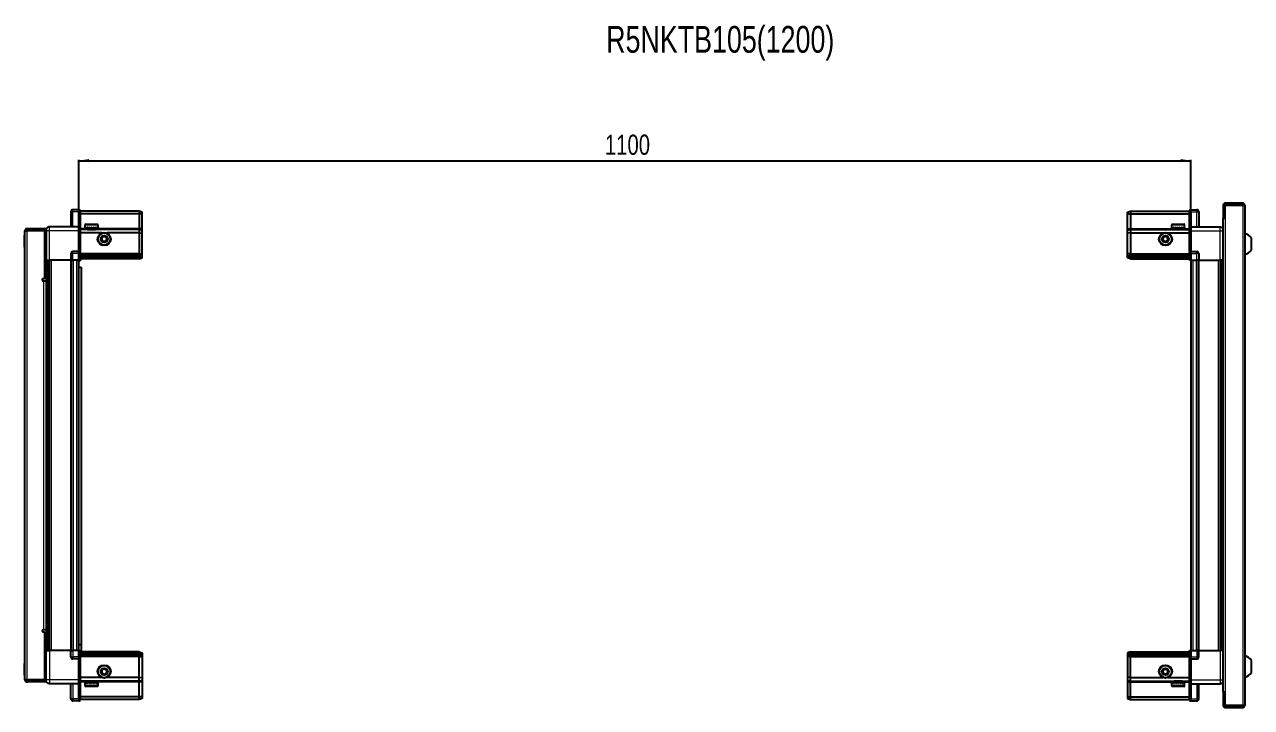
# Model space of a CAD drawing. Header units: millimetres. Extents: x 1415 to 5100, y -465 to 1603.
# Drawn here: x 2756 to 3969, y 927 to 1603 of the extents above; entities that cross this region are included whole.
import ezdxf

# ---------------------------------------------------------------- set-up
doc = ezdxf.new("R2010")
doc.units = ezdxf.units.MM
doc.layers.add('FORMAT', color=7, linetype='Continuous')
doc.styles.add('SLDTEXTSTYLE0', font='TXT', dxfattribs={"width": 0.75})
doc.dimstyles.new('SLDDIMSTYLE0', dxfattribs={"dimtxt": 20, "dimasz": 10, "dimexe": 0, "dimexo": 0.0625, "dimgap": 5, "dimtad": 2, "dimdec": 1, "dimrnd": 1e-09, "dimzin": 12, "dimdsep": 46, "dimtxsty": 'SLDTEXTSTYLE0', "dimsah": 1, "dimcen": 0.09, "dimadec": 0, "dimazin": 3, "dimtfac": 1, "dimtofl": 0, "dimtmove": 0, "dimatfit": 3, "dimfxl": 0, "dimfrac": 2, "dimtolj": 1, "dimtzin": 12, "dimarcsym": 0})

# ---------------------------------------------------------------- blocks, each defined once
blk = doc.blocks.new('_D_5')
at = {"layer": 'FORMAT'}
for p, q in [((2809.3, 1369.3), (2809.3, 1468.8)), ((3909.3, 1369.3), (3909.3, 1468.8)), ((2809.3, 1467.8), (3909.3, 1467.8))]:
    blk.add_line(p, q, dxfattribs=at)
for points in [[(2809.3, 1467.8), (2819.3, 1466.3), (2819.3, 1469.4)], [(3909.3, 1467.8), (3899.3, 1469.4), (3899.3, 1466.3)]]:
    blk.add_solid(points, dxfattribs=at)
at = {"layer": 'FORMAT', "insert": (3329.7, 1493.6), "char_height": 20, "attachment_point": 1, "style": 'SLDTEXTSTYLE0'}
blk.add_mtext('1100', dxfattribs=at)

msp = doc.modelspace()

# ---------------------------------------------------------------- linework, layer by layer
at = {"color": 7, "linetype": 'Continuous', "lineweight": 25}
for p, q in [((3941.13, 1423.72), (3941.13, 1411.32)), ((3942.63, 1423.72), (3942.63, 1411.32)), ((3943.13, 1410.82), (3943.13, 1423.72)), ((3943.13, 1423.72), (3960.53, 1423.72)), ((3960.53, 1425.82), (3943.23, 1425.82)), ((3960.53, 1424.32), (3943.23, 1424.32)), ((3960.53, 1424.32), (3960.53, 1425.82)), ((3960.53, 1423.72), (3962.63, 1423.72)), ((3962.63, 1423.72), (3962.63, 928.92)), ((2801.43, 1417.32), (2801.43, 1402.32)), ((2809.43, 1419.32), (2803.43, 1419.32)), ((2809.43, 1419.32), (2809.76, 1419.32)), ((2809.43, 1419.32), (2809.43, 1417.32)), ((2809.43, 1402.52), (2809.43, 1417.32)), ((2809.43, 1402.52), (2809.43, 1417.32)), ((2810.63, 1418.82), (2809.76, 1419.32)), ((2810.63, 1417.32), (2810.63, 1418.82)), ((2868.93, 1417.82), (2810.63, 1417.82)), ((2810.63, 1417.32), (2810.63, 1402.52)), ((2868.93, 1415.32), (2810.63, 1415.32)), ((2868.93, 1417.82), (2868.93, 1415.32)), ((2871.93, 1417.02), (2868.93, 1417.82)), ((2868.93, 1415.32), (2868.93, 1400.82)), ((2871.93, 1415.17), (2868.93, 1415.32)), ((2871.93, 1415.17), (2871.93, 1417.02)), ((2871.93, 1400.82), (2871.93, 1415.17)), ((3846.63, 1417.02), (3849.63, 1417.82)), ((3846.63, 1415.17), (3846.63, 1417.02)), ((3846.63, 1415.17), (3849.63, 1415.32)), ((3846.63, 1400.82), (3846.63, 1415.17)), ((3849.63, 1417.82), (3849.63, 1415.32)), ((3849.63, 1417.82), (3907.93, 1417.82)), ((3849.63, 1415.32), (3849.63, 1400.82)), ((3849.63, 1415.32), (3907.93, 1415.32)), ((3908.79, 1419.32), (3907.93, 1418.82)), ((3908.79, 1419.32), (3907.93, 1418.82)), ((3907.93, 1418.82), (3907.93, 1417.32)), ((3907.93, 1402.52), (3907.93, 1417.32)), ((3909.13, 1419.32), (3908.79, 1419.32)), ((3909.13, 1419.32), (3908.79, 1419.32)), ((3909.13, 1419.32), (3909.13, 1419.32)), ((3909.13, 1417.32), (3909.13, 1419.32)), ((3909.13, 1419.32), (3915.13, 1419.32)), ((3909.13, 1417.32), (3909.13, 1402.52)), ((3917.13, 1417.32), (3917.13, 1402.32)), ((3941.03, 1410.82), (3941.03, 941.82)), ((3941.03, 1410.82), (3943.13, 1410.82)), ((3941.13, 1411.32), (3942.63, 1411.32)), ((2757.43, 1398.47), (2755.93, 1398.47)), ((2755.93, 1397.97), (2755.93, 1398.47)), ((2755.93, 954.67), (2755.93, 1397.97)), ((2758.03, 1399.07), (2758.03, 1400.57)), ((2758.03, 1400.57), (2758.93, 1400.57)), ((2758.03, 1399.07), (2758.93, 1399.07)), ((2758.03, 1398.57), (2775.43, 1398.57)), ((2758.93, 1400.57), (2775.43, 1400.57)), ((2758.93, 1399.07), (2758.93, 1400.57)), ((2758.93, 1399.07), (2775.43, 1399.07)), ((2775.43, 1399.07), (2775.43, 1400.57)), ((2776.93, 1398.57), (2775.43, 1398.57)), ((2775.43, 1398.57), (2775.43, 1351.07)), ((2776.93, 1398.32), (2776.93, 1369.32)), ((2809.43, 1402.32), (2780.43, 1402.32)), ((2809.43, 1402.32), (2809.43, 1402.52)), ((2809.43, 1402.32), (2810.63, 1402.32)), ((2809.43, 1398.32), (2809.43, 1402.32)), ((2809.43, 1378.02), (2809.43, 1398.32)), ((2810.63, 1402.52), (2810.63, 1402.32)), ((2810.63, 1402.32), (2810.63, 1398.32)), ((2868.93, 1399.82), (2810.63, 1399.82)), ((2810.63, 1398.32), (2810.63, 1378.02)), ((2831.93, 1396.32), (2810.63, 1396.32)), ((2815.43, 1404.22), (2815.43, 1401.82)), ((2815.43, 1401.82), (2815.43, 1401.32)), ((2815.43, 1401.32), (2815.56, 1401.32)), ((2815.75, 1401.82), (2815.56, 1401.82)), ((2815.56, 1401.82), (2815.56, 1401.32)), ((2815.56, 1401.32), (2815.75, 1401.32)), ((2815.75, 1401.82), (2815.75, 1401.32)), ((2815.75, 1401.32), (2816.28, 1401.32)), ((2816.23, 1405.02), (2823.39, 1405.02)), ((2816.68, 1401.82), (2816.28, 1401.82)), ((2816.28, 1401.82), (2816.28, 1401.32)), ((2816.28, 1401.32), (2816.68, 1401.32)), ((2816.68, 1401.82), (2816.68, 1401.32)), ((2816.68, 1401.32), (2817.55, 1401.32)), ((2817.53, 1401.32), (2817.53, 1401.22)), ((2817.53, 1401.22), (2826.33, 1401.22)), ((2818.12, 1401.82), (2817.55, 1401.82)), ((2817.55, 1401.82), (2817.55, 1401.32)), ((2817.55, 1401.32), (2818.12, 1401.32)), ((2817.93, 1400.82), (2818.62, 1400.34)), ((2817.93, 1400.82), (2822.96, 1400.82)), ((2818.62, 1400.34), (2817.93, 1399.86)), ((2817.93, 1399.86), (2817.93, 1399.82)), ((2817.93, 1399.86), (2822.96, 1399.86)), ((2818.12, 1401.82), (2818.12, 1401.32)), ((2818.12, 1401.32), (2819.25, 1401.32)), ((2818.62, 1400.34), (2822.78, 1400.34)), ((2819.94, 1401.82), (2819.25, 1401.82)), ((2819.25, 1401.82), (2819.25, 1401.32)), ((2819.25, 1401.32), (2819.94, 1401.32)), ((2819.94, 1401.82), (2819.94, 1401.32)), ((2819.94, 1401.32), (2821.21, 1401.32)), ((2821.95, 1401.82), (2821.21, 1401.82)), ((2821.21, 1401.82), (2821.21, 1401.32)), ((2821.21, 1401.32), (2821.44, 1401.32)), ((2821.44, 1401.82), (2821.44, 1401.32)), ((2821.94, 1401.82), (2821.94, 1401.32)), ((2821.94, 1401.32), (2821.95, 1401.32)), ((2821.95, 1401.82), (2821.95, 1401.32)), ((2821.95, 1401.32), (2823.24, 1401.32)), ((2822.78, 1400.34), (2825.24, 1400.34)), ((2822.96, 1400.82), (2825.93, 1400.82)), ((2822.96, 1399.86), (2825.93, 1399.86)), ((2823.95, 1401.82), (2823.24, 1401.82)), ((2823.24, 1401.82), (2823.24, 1401.32)), ((2823.3, 1401.82), (2823.3, 1401.32)), ((2823.3, 1401.32), (2823.95, 1401.32)), ((2823.39, 1405.02), (2827.63, 1405.02)), ((2823.95, 1401.82), (2823.95, 1401.32)), ((2823.95, 1401.32), (2825.14, 1401.32)), ((2825.76, 1401.82), (2825.14, 1401.82)), ((2825.14, 1401.82), (2825.14, 1401.32)), ((2825.14, 1401.32), (2825.76, 1401.32)), ((2825.24, 1400.34), (2825.93, 1400.82)), ((2825.93, 1399.86), (2825.24, 1400.34)), ((2825.76, 1401.82), (2825.76, 1401.32)), ((2825.76, 1401.32), (2826.73, 1401.32)), ((2825.93, 1399.82), (2825.93, 1399.86)), ((2826.33, 1401.22), (2826.33, 1401.32)), ((2827.2, 1401.82), (2826.73, 1401.82)), ((2826.73, 1401.82), (2826.73, 1401.32)), ((2826.73, 1401.32), (2827.2, 1401.32)), ((2827.2, 1401.82), (2827.2, 1401.32)), ((2827.2, 1401.32), (2827.85, 1401.32)), ((2828.11, 1401.82), (2827.85, 1401.82)), ((2827.85, 1401.82), (2827.85, 1401.32)), ((2827.85, 1401.32), (2828.11, 1401.32)), ((2828.11, 1401.82), (2828.11, 1401.32)), ((2828.11, 1401.32), (2828.39, 1401.32)), ((2828.43, 1401.82), (2828.39, 1401.82)), ((2828.39, 1401.82), (2828.39, 1401.32)), ((2828.39, 1401.32), (2828.43, 1401.32)), ((2828.43, 1401.82), (2828.43, 1404.22)), ((2828.43, 1401.82), (2828.43, 1401.32)), ((2868.93, 1396.32), (2836.93, 1396.32)), ((2868.93, 1400.82), (2868.93, 1399.82)), ((2868.93, 1399.82), (2868.93, 1396.32)), ((2871.93, 1399.02), (2868.93, 1399.82)), ((2868.93, 1396.32), (2868.93, 1375.82)), ((2868.93, 1396.32), (2871.93, 1395.99)), ((2871.93, 1399.02), (2871.93, 1400.82)), ((2871.93, 1395.99), (2871.93, 1399.02)), ((2871.93, 1375.82), (2871.93, 1395.99)), ((3846.63, 1399.02), (3846.63, 1400.82)), ((3846.63, 1399.02), (3849.63, 1399.82)), ((3846.63, 1395.99), (3846.63, 1399.02)), ((3849.63, 1396.32), (3846.63, 1395.99)), ((3846.63, 1375.82), (3846.63, 1395.99)), ((3849.63, 1400.82), (3849.63, 1399.82)), ((3849.63, 1399.82), (3849.63, 1396.32)), ((3849.63, 1399.82), (3907.93, 1399.82)), ((3849.63, 1396.32), (3849.63, 1375.82)), ((3849.63, 1396.32), (3881.63, 1396.32)), ((3886.63, 1396.32), (3907.93, 1396.32)), ((3890.13, 1404.22), (3890.13, 1401.32)), ((3890.13, 1401.32), (3890.16, 1401.32)), ((3890.28, 1401.82), (3890.16, 1401.82)), ((3890.16, 1401.82), (3890.16, 1401.32)), ((3890.16, 1401.32), (3890.28, 1401.32)), ((3890.28, 1401.82), (3890.28, 1401.32)), ((3890.28, 1401.32), (3890.69, 1401.32)), ((3891.03, 1401.82), (3890.69, 1401.82)), ((3890.69, 1401.82), (3890.69, 1401.32)), ((3890.69, 1401.32), (3891.03, 1401.32)), ((3890.93, 1405.02), (3902.33, 1405.02)), ((3891.03, 1401.82), (3891.03, 1401.32)), ((3891.03, 1401.32), (3891.8, 1401.32)), ((3892.33, 1401.82), (3891.8, 1401.82)), ((3891.8, 1401.82), (3891.8, 1401.32)), ((3891.8, 1401.32), (3892.33, 1401.32)), ((3892.23, 1401.32), (3892.23, 1401.22)), ((3892.23, 1401.22), (3901.03, 1401.22)), ((3892.33, 1401.82), (3892.33, 1401.32)), ((3892.33, 1401.32), (3893.39, 1401.32)), ((3892.63, 1400.82), (3893.32, 1400.34)), ((3892.63, 1400.82), (3900.63, 1400.82)), ((3893.32, 1400.34), (3892.63, 1399.86)), ((3892.63, 1399.86), (3892.63, 1399.82)), ((3892.63, 1399.86), (3900.63, 1399.86)), ((3893.32, 1400.34), (3899.94, 1400.34)), ((3894.05, 1401.82), (3893.39, 1401.82)), ((3893.39, 1401.82), (3893.39, 1401.32)), ((3893.39, 1401.32), (3894.05, 1401.32)), ((3894.05, 1401.82), (3894.05, 1401.32)), ((3894.05, 1401.32), (3895.29, 1401.32)), ((3896.02, 1401.82), (3895.29, 1401.82)), ((3895.29, 1401.82), (3895.29, 1401.32)), ((3895.29, 1401.32), (3895.72, 1401.32)), ((3895.72, 1401.82), (3895.72, 1401.32)), ((3896.02, 1401.82), (3896.02, 1401.32)), ((3896.02, 1401.32), (3897.32, 1401.32)), ((3898.05, 1401.82), (3897.32, 1401.82)), ((3897.32, 1401.82), (3897.32, 1401.32)), ((3897.59, 1401.82), (3897.59, 1401.32)), ((3897.59, 1401.32), (3898.05, 1401.32)), ((3898.05, 1401.82), (3898.05, 1401.32)), ((3898.05, 1401.32), (3899.28, 1401.32)), ((3899.94, 1401.82), (3899.28, 1401.82)), ((3899.28, 1401.82), (3899.28, 1401.32)), ((3899.28, 1401.32), (3899.94, 1401.32)), ((3899.94, 1401.82), (3899.94, 1401.32)), ((3899.94, 1401.32), (3900.98, 1401.32)), ((3899.94, 1400.34), (3900.63, 1400.82)), ((3900.63, 1399.86), (3899.94, 1400.34)), ((3900.63, 1399.82), (3900.63, 1399.86)), ((3901.5, 1401.82), (3900.98, 1401.82)), ((3900.98, 1401.82), (3900.98, 1401.32)), ((3900.98, 1401.32), (3901.5, 1401.32)), ((3901.03, 1401.22), (3901.03, 1401.32)), ((3901.5, 1401.82), (3901.5, 1401.32)), ((3901.5, 1401.32), (3902.26, 1401.32)), ((3902.59, 1401.82), (3902.26, 1401.82)), ((3902.26, 1401.82), (3902.26, 1401.32)), ((3902.26, 1401.32), (3902.59, 1401.32)), ((3902.59, 1401.82), (3902.59, 1401.32)), ((3902.59, 1401.32), (3902.99, 1401.32)), ((3903.1, 1401.82), (3902.99, 1401.82)), ((3902.99, 1401.82), (3902.99, 1401.32)), ((3902.99, 1401.32), (3903.1, 1401.32)), ((3903.1, 1401.82), (3903.1, 1401.32)), ((3903.1, 1401.32), (3903.13, 1401.32)), ((3903.13, 1401.32), (3903.13, 1404.22)), ((3907.93, 1402.32), (3907.93, 1402.52)), ((3909.13, 1402.32), (3907.93, 1402.32)), ((3907.93, 1398.32), (3907.93, 1402.32)), ((3907.93, 1378.02), (3907.93, 1398.32)), ((3909.13, 1402.52), (3909.13, 1402.32)), ((3909.13, 1402.32), (3909.13, 1398.32)), ((3909.13, 1402.32), (3938.13, 1402.32)), ((3909.13, 1398.32), (3909.13, 1378.02)), ((2755.93, 1393.96), (2755.63, 1393.96)), ((2755.63, 1382.39), (2755.63, 1393.96)), ((3969.23, 1379.32), (3969.23, 1391.32)), ((2755.63, 1382.39), (2755.93, 1382.39)), ((2775.43, 1372.07), (2776.93, 1372.07)), ((2801.43, 1375.82), (2801.43, 1369.32)), ((2809.43, 1377.82), (2803.43, 1377.82)), ((2809.43, 1377.82), (2809.43, 1378.02)), ((2809.43, 1377.82), (2810.63, 1377.82)), ((2809.43, 1377.82), (2809.43, 1375.82)), ((2809.43, 1369.32), (2809.43, 1375.82)), ((2809.43, 1369.32), (2809.43, 1375.82)), ((2809.76, 1369.32), (2809.76, 1375.82)), ((2810.63, 1378.02), (2810.63, 1377.82)), ((2810.63, 1377.15), (2810.63, 1377.82)), ((2810.63, 1377.15), (2810.63, 1369.32)), ((2868.93, 1374.82), (2810.63, 1374.82)), ((2868.93, 1373.82), (2810.63, 1373.82)), ((2868.93, 1372.32), (2810.63, 1372.32)), ((2868.93, 1375.82), (2868.93, 1374.82)), ((2868.93, 1374.82), (2868.93, 1373.82)), ((2868.93, 1374.82), (2871.93, 1374.02)), ((2868.93, 1373.82), (2868.93, 1372.32)), ((2868.93, 1373.82), (2871.93, 1373.28)), ((2868.93, 1372.32), (2871.93, 1372.78)), ((2868.93, 1372.32), (2868.93, 1370.82)), ((2868.93, 1370.82), (2871.93, 1371.63)), ((2871.93, 1374.02), (2871.93, 1375.82)), ((2871.93, 1373.28), (2871.93, 1374.02)), ((2871.93, 1372.78), (2871.93, 1373.28)), ((2871.93, 1371.63), (2871.93, 1372.78)), ((3846.63, 1374.02), (3846.63, 1375.82)), ((3849.63, 1374.82), (3846.63, 1374.02)), ((3846.63, 1373.28), (3846.63, 1374.02)), ((3849.63, 1373.82), (3846.63, 1373.28)), ((3846.63, 1372.78), (3846.63, 1373.28)), ((3846.63, 1371.63), (3846.63, 1372.78)), ((3849.63, 1372.32), (3846.63, 1372.78)), ((3849.63, 1370.82), (3846.63, 1371.63)), ((3849.63, 1375.82), (3849.63, 1374.82)), ((3849.63, 1374.82), (3849.63, 1373.82)), ((3849.63, 1374.82), (3907.93, 1374.82)), ((3849.63, 1373.82), (3907.93, 1373.82)), ((3849.63, 1373.82), (3849.63, 1372.32)), ((3849.63, 1372.32), (3849.63, 1370.82)), ((3849.63, 1372.32), (3907.93, 1372.32)), ((3907.93, 1377.82), (3907.93, 1378.02)), ((3909.13, 1377.82), (3907.93, 1377.82)), ((3907.93, 1377.82), (3907.93, 1377.15)), ((3907.93, 1369.32), (3907.93, 1377.15)), ((3908.79, 1375.82), (3908.79, 1369.32)), ((3909.13, 1378.02), (3909.13, 1377.82)), ((3909.13, 1375.82), (3909.13, 1377.82)), ((3909.13, 1377.82), (3915.13, 1377.82)), ((3909.13, 1375.82), (3909.13, 1377.82)), ((3909.13, 1375.82), (3909.13, 1369.32)), ((3917.13, 1375.82), (3917.13, 1369.32)), ((2776.93, 1369.32), (2775.43, 1369.32)), ((2777.58, 983.32), (2777.58, 1369.32)), ((2779.37, 1369.32), (2779.37, 983.32)), ((2779.4, 1369.32), (2779.4, 983.32)), ((2801.43, 1369.32), (2780.43, 1369.32)), ((2801.43, 1369.32), (2803.43, 1369.32)), ((2802.08, 983.32), (2802.08, 1369.32)), ((2809.43, 1369.32), (2803.43, 1369.32)), ((2809.28, 983.32), (2809.28, 1369.32)), ((2809.28, 1362.32), (2811.78, 1362.32)), ((2809.43, 1369.32), (2809.76, 1369.32)), ((2809.43, 1369.32), (2809.43, 1369.32)), ((2810.63, 1369.32), (2809.76, 1369.32)), ((2809.76, 1369.32), (2809.76, 1369.32)), ((2868.93, 1370.82), (2810.63, 1370.82)), ((2811.78, 1362.32), (2811.78, 988.82)), ((3849.63, 1370.82), (3907.93, 1370.82)), ((3908.79, 1369.32), (3907.93, 1369.32)), ((3909.13, 1369.32), (3908.79, 1369.32)), ((3909.13, 1369.32), (3915.13, 1369.32)), ((3909.28, 1369.32), (3909.28, 983.32)), ((3917.13, 1369.32), (3915.13, 1369.32)), ((3916.48, 1369.32), (3916.48, 983.32)), ((3917.13, 1369.32), (3938.13, 1369.32)), ((3939.15, 983.32), (3939.15, 1369.32)), ((3939.18, 983.32), (3939.18, 1369.32)), ((3940.98, 1369.32), (3940.98, 983.32)), ((2775.43, 1351.07), (2774.08, 1351.07)), ((2774.08, 1349.07), (2774.83, 1349.07)), ((2774.83, 1349.07), (2776.93, 1349.07)), ((2776.93, 1349.07), (2776.93, 1003.57)), ((2774.83, 1003.57), (2774.08, 1003.57)), ((2774.08, 1001.57), (2775.43, 1001.57)), ((2776.93, 1003.57), (2774.83, 1003.57)), ((2775.43, 1001.57), (2775.43, 954.07)), ((2776.93, 983.32), (2775.43, 983.32)), ((2776.93, 954.32), (2776.93, 983.32)), ((2801.43, 983.32), (2780.43, 983.32)), ((2801.43, 976.82), (2801.43, 983.32)), ((2801.43, 983.32), (2803.43, 983.32)), ((2809.43, 983.32), (2803.43, 983.32)), ((2811.78, 988.82), (2809.28, 988.82)), ((2809.43, 983.32), (2809.76, 983.32)), ((2809.43, 976.82), (2809.43, 983.32)), ((2809.76, 976.82), (2809.76, 983.32)), ((2809.76, 983.32), (2810.63, 983.32)), ((2810.63, 983.32), (2810.63, 975.5)), ((2811.78, 988.82), (2811.78, 981.82)), ((3907.93, 975.5), (3907.93, 983.32)), ((3907.93, 983.32), (3908.79, 983.32)), ((3908.79, 983.32), (3908.79, 983.32)), ((3908.79, 983.32), (3908.79, 976.82)), ((3909.13, 983.32), (3908.79, 983.32)), ((3909.13, 983.32), (3909.13, 983.32)), ((3909.13, 983.32), (3909.13, 976.82)), ((3909.13, 983.32), (3915.13, 983.32)), ((3909.13, 983.32), (3909.13, 976.82)), ((3917.13, 983.32), (3915.13, 983.32)), ((3917.13, 976.82), (3917.13, 983.32)), ((3917.13, 983.32), (3938.13, 983.32)), ((2776.93, 980.57), (2775.43, 980.57)), ((2809.43, 974.82), (2803.43, 974.82)), ((2809.43, 976.82), (2809.43, 974.82)), ((2809.43, 976.82), (2809.43, 974.82)), ((2809.43, 974.82), (2810.63, 974.82)), ((2809.43, 974.62), (2809.43, 974.82)), ((2809.43, 954.32), (2809.43, 974.62)), ((2868.93, 981.82), (2810.63, 981.82)), ((2868.93, 980.32), (2810.63, 980.32)), ((2868.93, 978.82), (2810.63, 978.82)), ((2868.93, 977.82), (2810.63, 977.82)), ((2810.63, 974.82), (2810.63, 975.5)), ((2810.63, 974.82), (2810.63, 974.62)), ((2810.63, 974.62), (2810.63, 954.32)), ((2868.93, 980.32), (2868.93, 981.82)), ((2868.93, 981.82), (2871.93, 981.02)), ((2868.93, 978.82), (2868.93, 980.32)), ((2868.93, 980.32), (2871.93, 979.87)), ((2868.93, 978.82), (2871.93, 979.37)), ((2868.93, 977.82), (2868.93, 978.82)), ((2868.93, 977.82), (2871.93, 978.63)), ((2868.93, 976.82), (2868.93, 977.82)), ((2868.93, 956.32), (2868.93, 976.82)), ((2871.93, 981.02), (2871.93, 979.87)), ((2871.93, 979.87), (2871.93, 979.37)), ((2871.93, 979.37), (2871.93, 978.63)), ((2871.93, 978.63), (2871.93, 976.82)), ((2871.93, 976.82), (2871.93, 956.66)), ((3849.63, 981.82), (3846.63, 981.02)), ((3846.63, 981.02), (3846.63, 979.87)), ((3849.63, 980.32), (3846.63, 979.87)), ((3846.63, 979.87), (3846.63, 979.37)), ((3849.63, 978.82), (3846.63, 979.37)), ((3846.63, 979.37), (3846.63, 978.63)), ((3849.63, 977.82), (3846.63, 978.63)), ((3846.63, 978.63), (3846.63, 976.82)), ((3846.63, 976.82), (3846.63, 956.66)), ((3849.63, 980.32), (3849.63, 981.82)), ((3849.63, 981.82), (3907.93, 981.82)), ((3849.63, 978.82), (3849.63, 980.32)), ((3849.63, 980.32), (3907.93, 980.32)), ((3849.63, 978.82), (3907.93, 978.82)), ((3849.63, 977.82), (3849.63, 978.82)), ((3849.63, 977.82), (3907.93, 977.82)), ((3849.63, 976.82), (3849.63, 977.82)), ((3849.63, 956.32), (3849.63, 976.82)), ((3907.93, 975.5), (3907.93, 974.82)), ((3909.13, 974.82), (3907.93, 974.82)), ((3907.93, 974.62), (3907.93, 974.82)), ((3907.93, 954.32), (3907.93, 974.62)), ((3909.13, 974.82), (3909.13, 976.82)), ((3909.13, 974.82), (3909.13, 974.62)), ((3909.13, 974.82), (3915.13, 974.82)), ((3909.13, 974.62), (3909.13, 954.32)), ((3969.23, 961.32), (3969.23, 973.32)), ((2755.93, 970.26), (2755.63, 970.26)), ((2755.63, 960.58), (2755.63, 970.26)), ((2755.63, 958.69), (2755.63, 960.58)), ((2755.63, 958.69), (2755.93, 958.69)), ((2755.93, 954.17), (2755.93, 954.67)), ((2757.43, 954.17), (2755.93, 954.17)), ((2775.43, 954.07), (2758.03, 954.07)), ((2758.03, 953.57), (2758.03, 952.07)), ((2758.03, 953.57), (2758.93, 953.57)), ((2758.03, 952.07), (2758.93, 952.07)), ((2758.93, 953.57), (2758.93, 952.07)), ((2775.43, 953.57), (2758.93, 953.57)), ((2775.43, 952.07), (2758.93, 952.07)), ((2775.43, 954.07), (2776.93, 954.07)), ((2775.43, 953.57), (2775.43, 952.07)), ((2809.43, 950.32), (2780.43, 950.32)), ((2801.43, 935.32), (2801.43, 950.32)), ((2809.43, 950.32), (2809.43, 954.32)), ((2809.43, 950.32), (2810.63, 950.32)), ((2809.43, 950.12), (2809.43, 950.32)), ((2809.43, 935.32), (2809.43, 950.12)), ((2831.93, 956.32), (2810.63, 956.32)), ((2810.63, 954.32), (2810.63, 950.32)), ((2868.93, 952.82), (2810.63, 952.82)), ((2810.63, 950.32), (2810.63, 950.12)), ((2810.63, 950.12), (2810.63, 935.32)), ((2815.43, 951.32), (2815.43, 948.42)), ((2815.52, 951.32), (2815.43, 951.32)), ((2815.52, 950.82), (2815.52, 951.32)), ((2815.69, 951.32), (2815.52, 951.32)), ((2815.52, 950.82), (2815.69, 950.82)), ((2815.69, 950.82), (2815.69, 951.32)), ((2816.18, 951.32), (2815.69, 951.32)), ((2816.18, 950.82), (2816.18, 951.32)), ((2816.56, 951.32), (2816.18, 951.32)), ((2816.18, 950.82), (2816.56, 950.82)), ((2816.37, 947.62), (2816.23, 947.62)), ((2827.63, 947.62), (2816.37, 947.62)), ((2816.56, 950.82), (2816.56, 951.32)), ((2817.4, 951.32), (2816.56, 951.32)), ((2817.4, 950.82), (2817.4, 951.32)), ((2817.96, 951.32), (2817.4, 951.32)), ((2817.4, 950.82), (2817.96, 950.82)), ((2817.53, 951.42), (2817.53, 951.32)), ((2822.92, 951.42), (2817.53, 951.42)), ((2817.93, 952.82), (2817.93, 952.79)), ((2817.93, 952.79), (2818.62, 952.31)), ((2818.03, 952.79), (2817.93, 952.79)), ((2818.62, 952.31), (2817.93, 951.82)), ((2818.03, 951.82), (2817.93, 951.82)), ((2817.96, 950.82), (2817.96, 951.32)), ((2819.06, 951.32), (2817.96, 951.32)), ((2825.93, 952.79), (2818.03, 952.79)), ((2825.93, 951.82), (2818.03, 951.82)), ((2818.7, 952.31), (2818.62, 952.31)), ((2825.24, 952.31), (2818.7, 952.31)), ((2819.06, 950.82), (2819.06, 951.32)), ((2819.74, 951.32), (2819.06, 951.32)), ((2819.06, 950.82), (2819.74, 950.82)), ((2819.74, 950.82), (2819.74, 951.32)), ((2821, 951.32), (2819.74, 951.32)), ((2821, 950.82), (2821, 951.32)), ((2821.3, 951.32), (2821, 951.32)), ((2821, 950.82), (2821.74, 950.82)), ((2821.3, 950.82), (2821.3, 951.32)), ((2821.74, 950.82), (2821.74, 951.32)), ((2823.04, 951.32), (2821.74, 951.32)), ((2826.33, 951.42), (2822.92, 951.42)), ((2823.04, 950.82), (2823.04, 951.32)), ((2823.04, 950.82), (2823.76, 950.82)), ((2823.17, 950.82), (2823.17, 951.32)), ((2823.76, 951.32), (2823.17, 951.32)), ((2823.76, 950.82), (2823.76, 951.32)), ((2824.96, 951.32), (2823.76, 951.32)), ((2824.96, 950.82), (2824.96, 951.32)), ((2825.59, 951.32), (2824.96, 951.32)), ((2824.96, 950.82), (2825.59, 950.82)), ((2825.24, 952.31), (2825.93, 952.79)), ((2825.93, 951.82), (2825.24, 952.31)), ((2825.59, 950.82), (2825.59, 951.32)), ((2826.59, 951.32), (2825.59, 951.32)), ((2825.93, 952.79), (2825.93, 952.82)), ((2826.33, 951.32), (2826.33, 951.42)), ((2826.59, 950.82), (2826.59, 951.32)), ((2827.07, 951.32), (2826.59, 951.32)), ((2826.59, 950.82), (2827.07, 950.82)), ((2827.07, 950.82), (2827.07, 951.32)), ((2827.76, 951.32), (2827.07, 951.32)), ((2827.76, 950.82), (2827.76, 951.32)), ((2828.05, 951.32), (2827.76, 951.32)), ((2827.76, 950.82), (2828.05, 950.82)), ((2828.05, 950.82), (2828.05, 951.32)), ((2828.36, 951.32), (2828.05, 951.32)), ((2828.36, 950.82), (2828.36, 951.32)), ((2828.42, 951.32), (2828.36, 951.32)), ((2828.36, 950.82), (2828.42, 950.82)), ((2828.42, 950.82), (2828.42, 951.32)), ((2828.43, 951.32), (2828.42, 951.32)), ((2828.43, 948.42), (2828.43, 951.32)), ((2868.93, 956.32), (2836.93, 956.32)), ((2868.93, 956.32), (2871.93, 956.66)), ((2868.93, 952.82), (2868.93, 956.32)), ((2871.93, 953.63), (2868.93, 952.82)), ((2868.93, 951.82), (2868.93, 952.82)), ((2868.93, 937.32), (2868.93, 951.82)), ((2871.93, 956.66), (2871.93, 953.63)), ((2871.93, 953.63), (2871.93, 951.82)), ((2871.93, 951.82), (2871.93, 937.48)), ((3849.63, 956.32), (3846.63, 956.66)), ((3846.63, 956.66), (3846.63, 953.63)), ((3846.63, 953.63), (3849.63, 952.82)), ((3846.63, 953.63), (3846.63, 951.82)), ((3846.63, 951.82), (3846.63, 937.48)), ((3849.63, 956.32), (3881.63, 956.32)), ((3849.63, 952.82), (3849.63, 956.32)), ((3849.63, 952.82), (3907.93, 952.82)), ((3849.63, 951.82), (3849.63, 952.82)), ((3849.63, 937.32), (3849.63, 951.82)), ((3886.63, 956.32), (3907.93, 956.32)), ((3890.13, 951.32), (3890.13, 948.42)), ((3890.14, 951.32), (3890.13, 951.32)), ((3890.14, 950.82), (3890.14, 951.32)), ((3890.24, 951.32), (3890.14, 951.32)), ((3890.14, 950.82), (3890.24, 950.82)), ((3890.24, 950.82), (3890.24, 951.32)), ((3890.61, 951.32), (3890.24, 951.32)), ((3890.61, 950.82), (3890.61, 951.32)), ((3890.93, 951.32), (3890.61, 951.32)), ((3890.61, 950.82), (3890.93, 950.82)), ((3890.93, 950.82), (3890.93, 951.32)), ((3891.67, 951.32), (3890.93, 951.32)), ((3902.33, 947.62), (3890.93, 947.62)), ((3891.67, 950.82), (3891.67, 951.32)), ((3892.18, 951.32), (3891.67, 951.32)), ((3891.67, 950.82), (3892.18, 950.82)), ((3892.18, 950.82), (3892.18, 951.32)), ((3893.21, 951.32), (3892.18, 951.32)), ((3892.23, 951.42), (3892.23, 951.32)), ((3901.03, 951.42), (3892.23, 951.42)), ((3892.63, 952.82), (3892.63, 952.79)), ((3892.63, 952.79), (3893.32, 952.31)), ((3900.63, 952.79), (3892.63, 952.79)), ((3893.32, 952.31), (3892.63, 951.82)), ((3900.63, 951.82), (3892.63, 951.82)), ((3893.21, 950.82), (3893.21, 951.32)), ((3893.86, 951.32), (3893.21, 951.32)), ((3893.21, 950.82), (3893.86, 950.82)), ((3899.94, 952.31), (3893.32, 952.31)), ((3893.86, 950.82), (3893.86, 951.32)), ((3895.09, 951.32), (3893.86, 951.32)), ((3895.09, 950.82), (3895.09, 951.32)), ((3895.59, 951.32), (3895.09, 951.32)), ((3895.09, 950.82), (3895.82, 950.82)), ((3895.59, 950.82), (3895.59, 951.32)), ((3895.82, 950.82), (3895.82, 951.32)), ((3897.12, 951.32), (3895.82, 951.32)), ((3897.12, 950.82), (3897.12, 951.32)), ((3897.12, 950.82), (3897.85, 950.82)), ((3897.45, 950.82), (3897.45, 951.32)), ((3897.85, 951.32), (3897.45, 951.32)), ((3897.85, 950.82), (3897.85, 951.32)), ((3899.1, 951.32), (3897.85, 951.32)), ((3899.1, 950.82), (3899.1, 951.32)), ((3899.76, 951.32), (3899.1, 951.32)), ((3899.1, 950.82), (3899.76, 950.82)), ((3899.76, 950.82), (3899.76, 951.32)), ((3900.83, 951.32), (3899.76, 951.32)), ((3899.94, 952.31), (3900.63, 952.79)), ((3900.63, 951.82), (3899.94, 952.31)), ((3900.63, 952.79), (3900.63, 952.82)), ((3900.83, 950.82), (3900.83, 951.32)), ((3901.37, 951.32), (3900.83, 951.32)), ((3900.83, 950.82), (3901.37, 950.82)), ((3901.03, 951.32), (3901.03, 951.42)), ((3901.37, 950.82), (3901.37, 951.32)), ((3902.16, 951.32), (3901.37, 951.32)), ((3902.16, 950.82), (3902.16, 951.32)), ((3902.51, 951.32), (3902.16, 951.32)), ((3902.16, 950.82), (3902.51, 950.82)), ((3902.51, 950.82), (3902.51, 951.32)), ((3902.94, 951.32), (3902.51, 951.32)), ((3902.94, 950.82), (3902.94, 951.32)), ((3903.08, 951.32), (3902.94, 951.32)), ((3902.94, 950.82), (3903.08, 950.82)), ((3903.08, 950.82), (3903.08, 951.32)), ((3903.13, 951.32), (3903.08, 951.32)), ((3903.13, 948.42), (3903.13, 951.32)), ((3907.93, 950.32), (3907.93, 954.32)), ((3909.13, 950.32), (3907.93, 950.32)), ((3907.93, 950.12), (3907.93, 950.32)), ((3907.93, 935.32), (3907.93, 950.12)), ((3909.13, 954.32), (3909.13, 950.32)), ((3909.13, 950.32), (3909.13, 950.12)), ((3909.13, 950.32), (3938.13, 950.32)), ((3909.13, 950.12), (3909.13, 935.32)), ((3909.13, 950.12), (3909.13, 935.32)), ((3917.13, 935.32), (3917.13, 950.32)), ((2809.43, 935.32), (2809.43, 933.32)), ((2868.93, 937.32), (2810.63, 937.32)), ((2810.63, 933.82), (2810.63, 935.32)), ((2868.93, 934.82), (2810.63, 934.82)), ((2871.93, 937.48), (2868.93, 937.32)), ((2868.93, 934.82), (2868.93, 937.32)), ((2871.93, 935.63), (2868.93, 934.82)), ((2871.93, 937.48), (2871.93, 935.63)), ((3846.63, 937.48), (3849.63, 937.32)), ((3846.63, 937.48), (3846.63, 935.63)), ((3846.63, 935.63), (3849.63, 934.82)), ((3849.63, 937.32), (3907.93, 937.32)), ((3849.63, 934.82), (3849.63, 937.32)), ((3849.63, 934.82), (3907.93, 934.82)), ((3907.93, 935.32), (3907.93, 933.82)), ((3909.13, 933.32), (3909.13, 935.32)), ((3943.13, 941.82), (3941.03, 941.82)), ((3941.13, 941.32), (3942.63, 941.32)), ((3941.13, 941.32), (3941.13, 928.92)), ((3942.63, 941.32), (3942.63, 928.92)), ((3943.13, 928.92), (3943.13, 941.82)), ((2809.43, 933.32), (2803.43, 933.32)), ((2809.43, 933.32), (2809.76, 933.32)), ((2809.43, 933.32), (2809.43, 933.32)), ((2809.43, 933.32), (2809.76, 933.32)), ((2809.76, 933.32), (2810.63, 933.82)), ((2809.76, 933.32), (2810.63, 933.82)), ((3907.93, 933.82), (3908.79, 933.32)), ((3909.13, 933.32), (3908.79, 933.32)), ((3909.13, 933.32), (3915.13, 933.32)), ((3960.53, 928.92), (3943.13, 928.92)), ((3943.23, 928.32), (3960.53, 928.32)), ((3943.23, 926.82), (3960.53, 926.82)), ((3962.63, 928.92), (3960.53, 928.92)), ((3960.53, 928.32), (3960.53, 926.82))]:
    msp.add_line(p, q, dxfattribs=at)
at = {"color": 8, "linetype": 'Continuous', "lineweight": 18}
for p, q in [((3942.63, 1423.72), (3941.13, 1423.72)), ((3943.23, 1424.32), (3943.23, 1425.82)), ((3960.53, 1423.72), (3960.53, 928.92)), ((2803.43, 1417.32), (2801.43, 1417.32)), ((2803.43, 1417.32), (2803.43, 1419.32)), ((2803.43, 1402.32), (2803.43, 1417.32)), ((2809.43, 1417.32), (2803.43, 1417.32)), ((2809.43, 1417.32), (2810.63, 1417.32)), ((3909.13, 1417.32), (3907.93, 1417.32)), ((3909.13, 1417.32), (3915.13, 1417.32)), ((3915.13, 1417.32), (3915.13, 1419.32)), ((3915.13, 1417.32), (3917.13, 1417.32)), ((3915.13, 1402.32), (3915.13, 1417.32)), ((3943.13, 1410.82), (3943.13, 941.82)), ((2758.03, 1398.57), (2758.03, 954.07)), ((2780.43, 1369.32), (2780.43, 1398.32)), ((2809.43, 1398.32), (2780.43, 1398.32)), ((2809.43, 1402.52), (2810.63, 1402.52)), ((2809.43, 1398.32), (2810.63, 1398.32)), ((2817.93, 1400.82), (2810.63, 1400.82)), ((2815.43, 1404.22), (2823.6, 1404.22)), ((2823.6, 1404.22), (2828.43, 1404.22)), ((2868.93, 1400.82), (2825.93, 1400.82)), ((2871.93, 1400.82), (2868.93, 1400.82)), ((3846.63, 1400.82), (3849.63, 1400.82)), ((3849.63, 1400.82), (3892.63, 1400.82)), ((3890.13, 1404.22), (3903.13, 1404.22)), ((3900.63, 1400.82), (3907.93, 1400.82)), ((3907.93, 1402.52), (3909.13, 1402.52)), ((3909.13, 1398.32), (3907.93, 1398.32)), ((3909.13, 1398.32), (3938.13, 1398.32)), ((3938.13, 1369.32), (3938.13, 1398.32)), ((2801.43, 1375.82), (2803.43, 1375.82)), ((2803.43, 1375.82), (2803.43, 1377.82)), ((2803.43, 1369.32), (2803.43, 1375.82)), ((2809.43, 1375.82), (2803.43, 1375.82)), ((2809.43, 1378.02), (2810.63, 1378.02)), ((2809.43, 1375.82), (2809.76, 1375.82)), ((2868.93, 1375.82), (2810.63, 1375.82)), ((2868.93, 1375.82), (2871.93, 1375.82)), ((3849.63, 1375.82), (3846.63, 1375.82)), ((3849.63, 1375.82), (3907.93, 1375.82)), ((3907.93, 1378.02), (3909.13, 1378.02)), ((3909.13, 1375.82), (3908.79, 1375.82)), ((3909.13, 1375.82), (3915.13, 1375.82)), ((3915.13, 1375.82), (3915.13, 1377.82)), ((3915.13, 1369.32), (3915.13, 1375.82)), ((3917.13, 1375.82), (3915.13, 1375.82)), ((2776.93, 1349.07), (2776.93, 1369.32)), ((2778.16, 1369.32), (2778.16, 983.32)), ((2780.61, 983.32), (2780.61, 1369.32)), ((2782.02, 1369.32), (2782.02, 983.32)), ((2801.43, 983.32), (2801.43, 1369.32)), ((2804.08, 983.32), (2804.08, 1369.32)), ((2807.28, 983.32), (2807.28, 1369.32)), ((2809.43, 1369.32), (2809.76, 1369.32)), ((3911.28, 1369.32), (3911.28, 983.32)), ((3914.48, 1369.32), (3914.48, 983.32)), ((3917.13, 1369.32), (3917.13, 983.32)), ((3936.53, 983.32), (3936.53, 1369.32)), ((3937.94, 1369.32), (3937.94, 983.32)), ((3940.39, 983.32), (3940.39, 1369.32)), ((2774.83, 1003.57), (2774.83, 1349.07)), ((2776.93, 983.32), (2776.93, 1003.57)), ((2780.43, 983.32), (2780.43, 954.32)), ((2803.43, 983.32), (2803.43, 976.82)), ((3909.13, 983.32), (3908.79, 983.32)), ((3915.13, 983.32), (3915.13, 976.82)), ((3938.13, 983.32), (3938.13, 954.32)), ((2801.43, 976.82), (2803.43, 976.82)), ((2803.43, 976.82), (2803.43, 974.82)), ((2809.43, 976.82), (2803.43, 976.82)), ((2809.43, 976.82), (2809.76, 976.82)), ((2810.63, 974.62), (2809.43, 974.62)), ((2868.93, 976.82), (2810.63, 976.82)), ((2868.93, 976.82), (2871.93, 976.82)), ((3849.63, 976.82), (3846.63, 976.82)), ((3849.63, 976.82), (3907.93, 976.82)), ((3909.13, 974.62), (3907.93, 974.62)), ((3909.13, 976.82), (3908.79, 976.82)), ((3909.13, 976.82), (3915.13, 976.82)), ((3915.13, 976.82), (3915.13, 974.82)), ((3917.13, 976.82), (3915.13, 976.82)), ((2809.43, 954.32), (2780.43, 954.32)), ((2803.43, 950.32), (2803.43, 935.32)), ((2809.43, 954.32), (2810.63, 954.32)), ((2810.63, 950.12), (2809.43, 950.12)), ((2817.93, 951.82), (2810.63, 951.82)), ((2815.59, 948.42), (2815.43, 948.42)), ((2828.43, 948.42), (2815.59, 948.42)), ((2868.93, 951.82), (2825.93, 951.82)), ((2871.93, 951.82), (2868.93, 951.82)), ((3846.63, 951.82), (3849.63, 951.82)), ((3849.63, 951.82), (3892.63, 951.82)), ((3903.13, 948.42), (3890.13, 948.42)), ((3900.63, 951.82), (3907.93, 951.82)), ((3909.13, 954.32), (3907.93, 954.32)), ((3909.13, 950.12), (3907.93, 950.12)), ((3909.13, 954.32), (3938.13, 954.32)), ((3915.13, 950.32), (3915.13, 935.32)), ((2803.43, 935.32), (2801.43, 935.32)), ((2803.43, 935.32), (2803.43, 933.32)), ((2809.43, 935.32), (2803.43, 935.32)), ((2809.43, 935.32), (2810.63, 935.32)), ((3909.13, 935.32), (3907.93, 935.32)), ((3909.13, 935.32), (3915.13, 935.32)), ((3915.13, 935.32), (3917.13, 935.32)), ((3915.13, 935.32), (3915.13, 933.32)), ((3942.63, 928.92), (3941.13, 928.92)), ((3943.23, 928.32), (3943.23, 926.82))]:
    msp.add_line(p, q, dxfattribs=at)
at = {"color": 7, "linetype": 'Continuous', "lineweight": 25}
for centre, radius in [((2834.43, 1390.32), 6.5), ((3884.13, 1390.32), 6.5), ((2834.43, 1390.32), 3.46), ((3884.13, 1390.32), 3.46), ((2834.43, 962.32), 6.5), ((2834.43, 962.32), 3.46), ((3884.13, 962.32), 6.5), ((3884.13, 962.32), 3.46)]:
    msp.add_circle(centre, radius, dxfattribs=at)
at = {"color": 8, "linetype": 'Continuous', "lineweight": 18}
for centre in [(2834.43, 1390.32), (3884.13, 1390.32), (2834.43, 962.32), (3884.13, 962.32)]:
    msp.add_circle(centre, 5.7, dxfattribs=at)
at = {"color": 7, "linetype": 'Continuous', "lineweight": 25}
for centre, radius, start, end in [((3943.23, 1423.72), 2.1, 90, 180), ((3943.23, 1423.72), 0.6, 90, 180), ((3960.53, 1423.72), 2.1, 0, 90), ((3960.53, 1423.72), 0.6, 0, 90), ((2803.43, 1417.32), 2, 90, 180), ((3915.13, 1417.32), 2, 0, 90), ((2757.93, 1398.07), 0.5, 90, 117.52901), ((2775.33, 1398.47), 0.6, 9.59407, 90), ((2775.33, 1398.47), 2.1, 32.2369, 87.2706), ((2816.23, 1404.22), 0.8, 90, 180), ((2817.53, 1400.82), 0.4, 0, 90), ((2826.33, 1400.82), 0.4, 90, 180), ((2827.63, 1404.22), 0.8, 0, 90), ((3890.93, 1404.22), 0.8, 90, 180), ((3892.23, 1400.82), 0.4, 0, 90), ((3901.03, 1400.82), 0.4, 90, 180), ((3902.33, 1404.22), 0.8, 0, 90), ((3959.6, 1384.3), 11.91, 36.1266, 75.29965), ((2834.43, 1390.32), 2.5, 161.00659, 221.00659), ((2834.43, 1390.32), 2.5, 101.00659, 161.00659), ((2834.43, 1390.32), 2.5, 221.00659, 281.00659), ((2834.43, 1390.32), 2.5, 41.00659, 101.00659), ((2834.43, 1390.32), 2.5, 281.00659, 341.00659), ((2834.43, 1390.32), 2.5, 341.00659, 41.00659), ((3884.13, 1390.32), 2.5, 120.74103, 180.74103), ((3884.13, 1390.32), 2.5, 180.74103, 240.74103), ((3884.13, 1390.32), 2.5, 60.74103, 120.74103), ((3884.13, 1390.32), 2.5, 240.74103, 300.74103), ((3884.13, 1390.32), 2.5, 0.74103, 60.74103), ((3884.13, 1390.32), 2.5, 300.74103, 0.74103), ((2803.43, 1375.82), 2, 90, 180), ((3915.13, 1375.82), 2, 0, 90), ((3959.6, 1386.35), 11.91, 284.70035, 323.8734), ((2806.78, 1371.97), 5, 300, 346.70293), ((2774.08, 1350.07), 1, 90, 270), ((2774.08, 1002.57), 1, 90, 270), ((2803.43, 976.82), 2, 180, 270), ((3915.13, 976.82), 2, 270, 0), ((3959.6, 966.3), 11.91, 36.1266, 75.29965), ((2834.43, 962.32), 2.5, 127.98423, 187.98423), ((2834.43, 962.32), 2.5, 187.98423, 247.98423), ((2834.43, 962.32), 2.5, 67.98423, 127.98423), ((2834.43, 962.32), 2.5, 247.98423, 307.98423), ((2834.43, 962.32), 2.5, 7.98423, 67.98423), ((2834.43, 962.32), 2.5, 307.98423, 7.98423), ((3884.13, 962.32), 2.5, 155.91157, 215.91157), ((3884.13, 962.32), 2.5, 95.91157, 155.91157), ((3884.13, 962.32), 2.5, 215.91157, 275.91157), ((3884.13, 962.32), 2.5, 35.91157, 95.91157), ((3884.13, 962.32), 2.5, 275.91157, 335.91157), ((3884.13, 962.32), 2.5, 335.91157, 35.91157), ((3959.6, 968.35), 11.91, 284.70035, 323.8734), ((2757.93, 954.57), 0.5, 243.29122, 270), ((2775.33, 954.17), 0.6, 270, 350.40593), ((2775.33, 954.17), 2.1, 272.7294, 327.8305), ((2816.23, 948.42), 0.8, 180, 270), ((2817.53, 951.82), 0.4, 270, 0), ((2826.33, 951.82), 0.4, 180, 270), ((2827.63, 948.42), 0.8, 270, 0), ((3890.93, 948.42), 0.8, 180, 270), ((3892.23, 951.82), 0.4, 270, 0), ((3901.03, 951.82), 0.4, 180, 270), ((3902.33, 948.42), 0.8, 270, 0), ((2803.43, 935.32), 2, 180, 270), ((3915.13, 935.32), 2, 270, 0), ((3943.23, 928.92), 2.1, 180, 270), ((3943.23, 928.92), 0.6, 180, 270), ((3960.53, 928.92), 0.6, 270, 0), ((3960.53, 928.92), 2.1, 270, 0)]:
    msp.add_arc(centre, radius, start, end, dxfattribs=at)
for centre, start_param, end_param in [((2813.22, 1375.82), 2.4188584, 3.1415927), ((3905.33, 1375.82), 0, 0.7227342), ((2813.22, 976.82), 3.1415927, 3.8643269), ((3905.33, 976.82), 5.5604511, 6.2831853)]:
    msp.add_ellipse(centre, major_axis=(3.46, 0), ratio=0.5773503, start_param=start_param, end_param=end_param, dxfattribs=at)
for points, knots in [([(2758.03, 1400.57), (2757.77, 1400.55), (2757.28, 1400.49), (2756.64, 1400.1), (2756.17, 1399.54), (2755.95, 1398.96), (2755.93, 1398.6), (2755.93, 1398.47)], [0, 0, 0, 0, 0.2302553, 0.4485219, 0.6667858, 0.8850496, 1, 1, 1, 1]), ([(2755.93, 1397.97), (2755.95, 1398.02), (2756, 1398.11), (2756.4, 1398.24), (2756.95, 1398.37), (2757.53, 1398.48), (2757.9, 1398.55), (2758.03, 1398.57)], [0, 0, 0, 0, 0.23025534, 0.4485219, 0.6667858, 0.88504963, 1, 1, 1, 1]), ([(2780.43, 1402.32), (2779.99, 1402.28), (2779.31, 1402.2), (2778.49, 1401.77), (2777.93, 1401.32), (2777.48, 1400.76), (2777.04, 1399.94), (2776.97, 1399.26), (2776.93, 1398.82)], [0, 0, 0, 0, 0.2394568, 0.3683607, 0.5, 0.6316393, 0.7605432, 1, 1, 1, 1]), ([(2776.93, 1398.82), (2776.93, 1398.82), (2776.93, 1398.8), (2776.93, 1398.69), (2776.93, 1398.52), (2776.93, 1398.39), (2776.93, 1398.32)], [0, 0, 0, 0, 0.2493943, 0.5003335, 0.7501667, 1, 1, 1, 1]), ([(3938.13, 1402.32), (3938.57, 1402.28), (3939.24, 1402.21), (3940.06, 1401.77), (3940.61, 1401.33), (3940.89, 1400.96), (3941.03, 1400.77)], [0, 0, 0, 0, 0.3842982, 0.5911726, 0.8024372, 1, 1, 1, 1]), ([(2831.59, 1389.77), (2831.76, 1390.26), (2832.07, 1391.17), (2832.39, 1392.08), (2832.53, 1392.5)], [0, 0, 0, 0, 0.53468586, 1, 1, 1, 1]), ([(2833.49, 1387.59), (2833.26, 1387.85), (2832.72, 1388.48), (2832.07, 1389.23), (2831.67, 1389.68), (2831.59, 1389.77)], [0, 0, 0, 0, 0.3629006, 0.8668753, 1, 1, 1, 1]), ([(2832.53, 1392.5), (2833.04, 1392.6), (2833.98, 1392.78), (2834.93, 1392.97), (2835.37, 1393.05)], [0, 0, 0, 0, 0.5346859, 1, 1, 1, 1]), ([(2836.32, 1388.14), (2835.81, 1388.05), (2834.87, 1387.86), (2833.92, 1387.68), (2833.49, 1387.59)], [0, 0, 0, 0, 0.5346859, 1, 1, 1, 1]), ([(2835.37, 1393.05), (2835.45, 1392.96), (2835.84, 1392.51), (2836.49, 1391.76), (2837.03, 1391.13), (2837.26, 1390.87)], [0, 0, 0, 0, 0.1331247, 0.6370994, 1, 1, 1, 1]), ([(2837.26, 1390.87), (2837.09, 1390.39), (2836.78, 1389.47), (2836.47, 1388.57), (2836.32, 1388.14)], [0, 0, 0, 0, 0.53468586, 1, 1, 1, 1]), ([(3881.61, 1391.73), (3882.05, 1392), (3882.88, 1392.49), (3883.7, 1392.98), (3884.09, 1393.21)], [0, 0, 0, 0, 0.53468586, 1, 1, 1, 1]), ([(3881.64, 1388.85), (3881.64, 1388.97), (3881.64, 1389.57), (3881.62, 1390.57), (3881.61, 1391.39), (3881.61, 1391.73)], [0, 0, 0, 0, 0.13312467, 0.63709944, 1, 1, 1, 1]), ([(3884.16, 1387.44), (3883.71, 1387.69), (3882.87, 1388.16), (3882.03, 1388.63), (3881.64, 1388.85)], [0, 0, 0, 0, 0.5346859, 1, 1, 1, 1]), ([(3884.09, 1393.21), (3884.54, 1392.96), (3885.38, 1392.49), (3886.22, 1392.02), (3886.61, 1391.8)], [0, 0, 0, 0, 0.5346859, 1, 1, 1, 1]), ([(3886.64, 1388.91), (3886.2, 1388.65), (3885.37, 1388.16), (3884.55, 1387.67), (3884.16, 1387.44)], [0, 0, 0, 0, 0.5346859, 1, 1, 1, 1]), ([(3886.61, 1391.8), (3886.61, 1391.45), (3886.62, 1390.63), (3886.63, 1389.64), (3886.64, 1389.04), (3886.64, 1388.91)], [0, 0, 0, 0, 0.3629006, 0.8668753, 1, 1, 1, 1]), ([(2776.93, 1369.32), (2776.96, 1369.32), (2777.04, 1369.32), (2777.65, 1369.32), (2778.53, 1369.32), (2779.52, 1369.32), (2780.17, 1369.32), (2780.43, 1369.32)], [0, 0, 0, 0, 0.2146939, 0.4293877, 0.6440816, 0.8587754, 1, 1, 1, 1]), ([(3940.98, 1369.32), (3940.94, 1369.32), (3940.72, 1369.32), (3940, 1369.32), (3939.04, 1369.32), (3938.38, 1369.32), (3938.13, 1369.32)], [0, 0, 0, 0, 0.0717073, 0.4209791, 0.7702508, 1, 1, 1, 1]), ([(2776.93, 983.32), (2776.96, 983.32), (2777.04, 983.32), (2777.65, 983.32), (2778.53, 983.32), (2779.52, 983.32), (2780.17, 983.32), (2780.43, 983.32)], [0, 0, 0, 0, 0.2146939, 0.4293877, 0.6440816, 0.8587754, 1, 1, 1, 1]), ([(3940.98, 983.32), (3940.94, 983.32), (3940.72, 983.32), (3940, 983.32), (3939.04, 983.32), (3938.38, 983.32), (3938.13, 983.32)], [0, 0, 0, 0, 0.0717073, 0.4209791, 0.7702508, 1, 1, 1, 1]), ([(2831.75, 963.41), (2832.16, 963.72), (2832.92, 964.32), (2833.67, 964.91), (2834.02, 965.18)], [0, 0, 0, 0, 0.53468586, 1, 1, 1, 1]), ([(2832.15, 960.55), (2832.13, 960.67), (2832.05, 961.26), (2831.91, 962.25), (2831.8, 963.06), (2831.75, 963.41)], [0, 0, 0, 0, 0.1331247, 0.6370994, 1, 1, 1, 1]), ([(2834.83, 959.46), (2834.35, 959.66), (2833.45, 960.02), (2832.56, 960.38), (2832.15, 960.55)], [0, 0, 0, 0, 0.5346859, 1, 1, 1, 1]), ([(2834.02, 965.18), (2834.5, 964.99), (2835.4, 964.63), (2836.29, 964.27), (2836.7, 964.1)], [0, 0, 0, 0, 0.5346859, 1, 1, 1, 1]), ([(2837.1, 961.24), (2836.7, 960.92), (2835.94, 960.33), (2835.18, 959.74), (2834.83, 959.46)], [0, 0, 0, 0, 0.5346859, 1, 1, 1, 1]), ([(2836.7, 964.1), (2836.75, 963.76), (2836.86, 962.94), (2837, 961.96), (2837.08, 961.37), (2837.1, 961.24)], [0, 0, 0, 0, 0.3629006, 0.8668753, 1, 1, 1, 1]), ([(3881.25, 962.03), (3881.46, 962.5), (3881.86, 963.38), (3882.25, 964.25), (3882.43, 964.66)], [0, 0, 0, 0, 0.5346859, 1, 1, 1, 1]), ([(3882.95, 959.69), (3882.64, 960.11), (3882.08, 960.89), (3881.52, 961.66), (3881.25, 962.03)], [0, 0, 0, 0, 0.53468586, 1, 1, 1, 1]), ([(3882.43, 964.66), (3882.78, 964.7), (3883.59, 964.78), (3884.58, 964.88), (3885.18, 964.95), (3885.3, 964.96)], [0, 0, 0, 0, 0.3629006, 0.8668753, 1, 1, 1, 1]), ([(3885.82, 959.99), (3885.69, 959.97), (3885.1, 959.91), (3884.11, 959.81), (3883.29, 959.72), (3882.95, 959.69)], [0, 0, 0, 0, 0.1331247, 0.6370994, 1, 1, 1, 1]), ([(3885.3, 964.96), (3885.61, 964.54), (3886.17, 963.76), (3886.74, 962.98), (3887, 962.62)], [0, 0, 0, 0, 0.5346859, 1, 1, 1, 1]), ([(3887, 962.62), (3886.79, 962.15), (3886.39, 961.27), (3886, 960.39), (3885.82, 959.99)], [0, 0, 0, 0, 0.5346859, 1, 1, 1, 1]), ([(2758.03, 954.07), (2757.77, 954.12), (2757.28, 954.21), (2756.64, 954.34), (2756.17, 954.47), (2755.95, 954.58), (2755.93, 954.65), (2755.93, 954.67)], [0, 0, 0, 0, 0.2302553, 0.4485219, 0.6667858, 0.8850496, 1, 1, 1, 1]), ([(2755.93, 954.17), (2755.95, 953.92), (2756, 953.43), (2756.4, 952.79), (2756.95, 952.32), (2757.53, 952.1), (2757.9, 952.08), (2758.03, 952.07)], [0, 0, 0, 0, 0.23025534, 0.4485219, 0.6667858, 0.88504963, 1, 1, 1, 1]), ([(2776.93, 953.82), (2776.93, 953.83), (2776.93, 953.84), (2776.93, 953.96), (2776.93, 954.13), (2776.93, 954.26), (2776.93, 954.32)], [0, 0, 0, 0, 0.2493943, 0.5003335, 0.7501667, 1, 1, 1, 1]), ([(2780.43, 950.32), (2779.99, 950.37), (2779.31, 950.44), (2778.49, 950.88), (2777.93, 951.33), (2777.48, 951.89), (2777.04, 952.71), (2776.97, 953.38), (2776.93, 953.82)], [0, 0, 0, 0, 0.2394568, 0.3683607, 0.5, 0.6316393, 0.7605432, 1, 1, 1, 1]), ([(3938.13, 950.32), (3938.57, 950.37), (3939.24, 950.44), (3940.06, 950.88), (3940.61, 951.32), (3940.89, 951.69), (3941.03, 951.87)], [0, 0, 0, 0, 0.3842982, 0.5911726, 0.8024372, 1, 1, 1, 1])]:
    msp.add_open_spline(points, degree=3, knots=knots, dxfattribs=at)
for points in [[(2758.03, 1399.07), (2757.95, 1399.06), (2757.79, 1399.05), (2757.59, 1398.91), (2757.45, 1398.71), (2757.43, 1398.55), (2757.43, 1398.47)], [(2757.43, 954.17), (2757.43, 954.09), (2757.45, 953.94), (2757.59, 953.74), (2757.79, 953.6), (2757.95, 953.58), (2758.03, 953.57)]]:
    msp.add_open_spline(points, degree=3, dxfattribs=at)
at = {"color": 8, "linetype": 'Continuous', "lineweight": 18}
for points, knots in [([(2780.43, 1398.32), (2779.99, 1398.32), (2779.31, 1398.32), (2778.49, 1398.32), (2777.93, 1398.32), (2777.48, 1398.32), (2777.04, 1398.32), (2776.97, 1398.32), (2776.93, 1398.32)], [0, 0, 0, 0, 0.23945684, 0.36836066, 0.5, 0.63163934, 0.76054316, 1, 1, 1, 1]), ([(3938.13, 1398.32), (3938.57, 1398.32), (3939.24, 1398.32), (3940.06, 1398.32), (3940.61, 1398.32), (3940.89, 1398.32), (3941.03, 1398.32)], [0, 0, 0, 0, 0.3842982, 0.5911726, 0.8024372, 1, 1, 1, 1]), ([(2780.43, 954.32), (2779.99, 954.32), (2779.31, 954.32), (2778.49, 954.32), (2777.93, 954.32), (2777.48, 954.32), (2777.04, 954.32), (2776.97, 954.32), (2776.93, 954.32)], [0, 0, 0, 0, 0.2394568, 0.3683607, 0.5, 0.6316393, 0.7605432, 1, 1, 1, 1]), ([(3938.13, 954.32), (3938.57, 954.32), (3939.24, 954.32), (3940.06, 954.32), (3940.61, 954.32), (3940.89, 954.32), (3941.03, 954.32)], [0, 0, 0, 0, 0.38429816, 0.59117259, 0.8024372, 1, 1, 1, 1])]:
    msp.add_open_spline(points, degree=3, knots=knots, dxfattribs=at)
for points in [[(2780.43, 1398.32), (2780.43, 1398.85), (2780.43, 1399.9), (2780.43, 1401.22), (2780.43, 1402.14), (2780.43, 1402.26), (2780.43, 1402.32)], [(3938.13, 1398.32), (3938.13, 1398.85), (3938.13, 1399.9), (3938.13, 1401.22), (3938.13, 1402.14), (3938.13, 1402.26), (3938.13, 1402.32)], [(2780.43, 954.32), (2780.43, 953.8), (2780.43, 952.75), (2780.43, 951.43), (2780.43, 950.5), (2780.43, 950.38), (2780.43, 950.32)], [(3938.13, 954.32), (3938.13, 953.8), (3938.13, 952.75), (3938.13, 951.43), (3938.13, 950.5), (3938.13, 950.38), (3938.13, 950.32)]]:
    msp.add_open_spline(points, degree=3, dxfattribs=at)

# ---------------------------------------------------------------- texts
at = {"layer": 'FORMAT', "insert": (3330.94, 1601.11), "char_height": 26.4583, "attachment_point": 1, "style": 'SLDTEXTSTYLE0'}
msp.add_mtext('R5NKTB105(1200)', dxfattribs=at)

# ---------------------------------------------------------------- dimensions: what is measured, and where the dimension line sits
at = {"layer": 'FORMAT'}
dim = msp.add_linear_dim(base=(3909.28, 1467.82), p1=(2809.28, 1369.32), p2=(3909.28, 1369.32), angle=0, dimstyle='SLDDIMSTYLE0', dxfattribs=at)
dim.commit()
dim.dimension.update_dxf_attribs({"geometry": '_D_5', "text_midpoint": (3359.28, 1467.82), "dimtype": 160})

doc.saveas('drawing.dxf')
